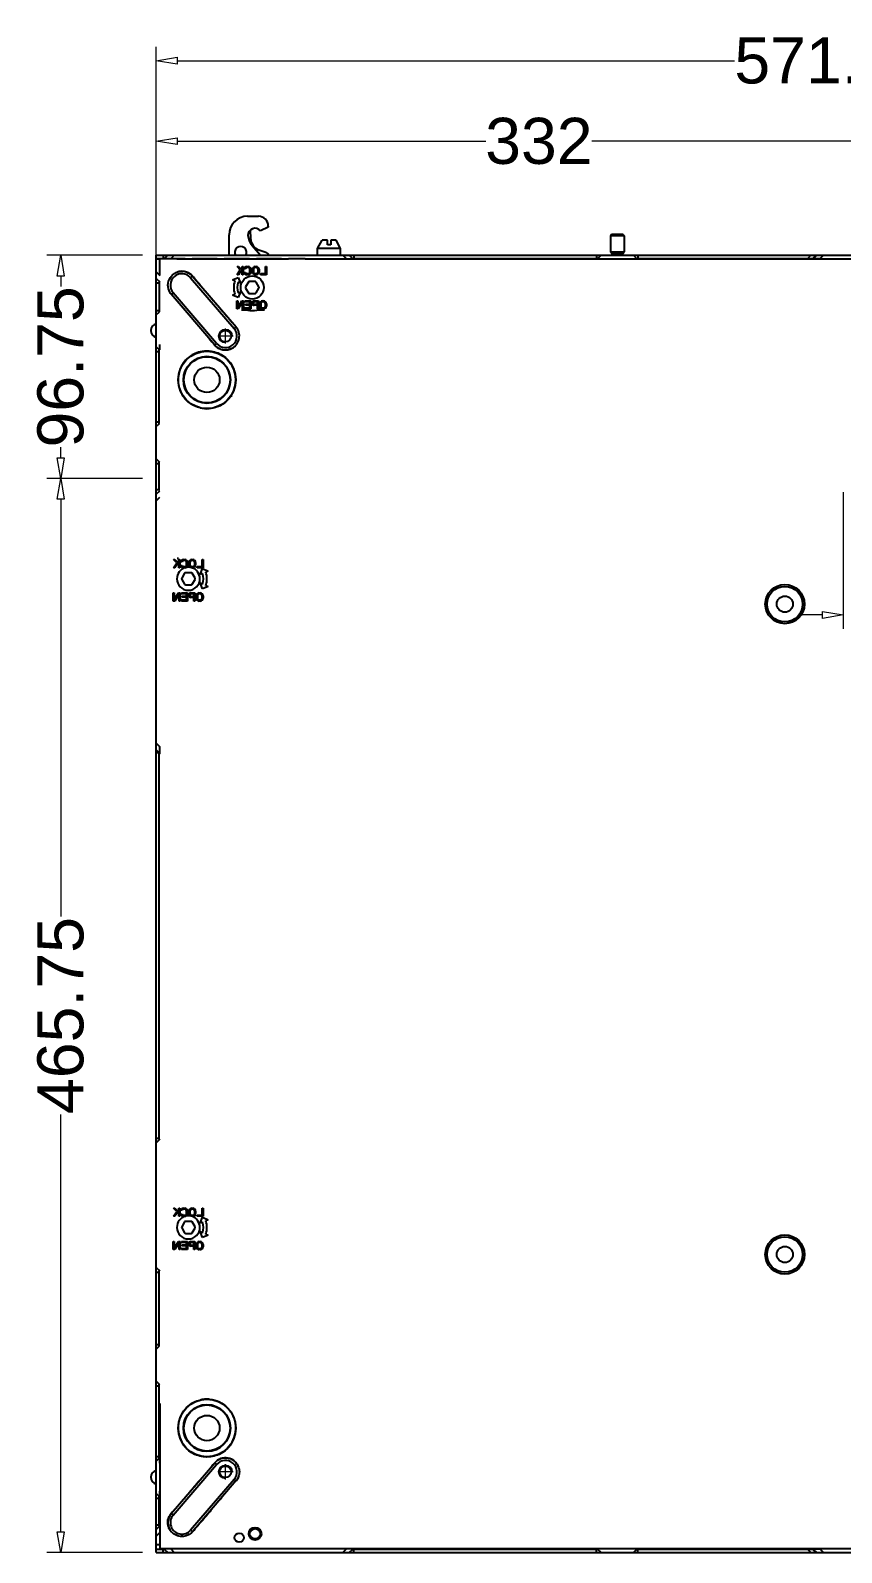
# Model space of a CAD drawing. Header units: millimetres. Extents: x 2998 to 4053, y 1599 to 2259.
# Drawn here: x 2998 to 3350, y 1599 to 2259 of the extents above; entities that cross this region are included whole.
import ezdxf

# ---------------------------------------------------------------- set-up
doc = ezdxf.new("R2010")
doc.units = ezdxf.units.MM
doc.layers.get('DEFPOINTS').update_dxf_attribs({"lineweight": 15})
doc.layers.add('2', color=33, linetype='Continuous', lineweight=15)
doc.layers.add('FORO', color=3, linetype='Continuous', lineweight=15)
doc.styles.add('Arial-2', font='arial.ttf')
doc.dimstyles.new('副本 t20', dxfattribs={"dimtxt": 20, "dimasz": 9, "dimexe": 6, "dimexo": 6, "dimgap": 1, "dimtad": 0, "dimtoh": 1, "dimzin": 9, "dimdsep": 46, "dimtxsty": 'Arial-2', "dimblk": 'CLOSEDBLANK', "dimcen": 0, "dimclrd": 256, "dimclre": 256, "dimclrt": 200, "dimazin": 0, "dimtfac": 1, "dimtofl": 0, "dimtmove": 0, "dimatfit": 1, "dimldrblk": 'CLOSEDBLANK', "dimfxl": 1, "dimtolj": 1, "dimlwd": 0, "dimlwe": 0, "dimarcsym": 0})

# ---------------------------------------------------------------- blocks, each defined once
blk = doc.blocks.new('内螺纹M6')
at = {"layer": 'DEFPOINTS', "ltscale": 0.046609}
for p, q in [((28292.28, -3463.61), (28298.88, -3463.61)), ((28295.58, -3466.91), (28295.58, -3460.31))]:
    blk.add_line(p, q, dxfattribs=at)
at = {"layer": 'DEFPOINTS'}
blk.add_arc((28295.58, -3463.61), 3, 270, 180, dxfattribs=at)
blk = doc.blocks.new('_CLOSEDBLANK')
at = {"color": 0, "linetype": 'ByBlock'}
for p, q in [((-1, -0.167), (-1, 0.167)), ((-1, 0.167), (0, 0)), ((0, 0), (-1, -0.167))]:
    blk.add_line(p, q, dxfattribs=at)
blk = doc.blocks.new('*D20')
at = {"layer": 'DEFPOINTS', "color": 0, "transparency": 16777216}
for p in [(3052.66, 2245.55), (3624.16, 2161.17), (3052.66, 2064.42)]:
    blk.add_point(p, dxfattribs=at)
at = {"layer": 'FORO', "lineweight": 0, "transparency": 16777216}
for p, q in [((3052.66, 2070.42), (3052.66, 2251.55)), ((3624.16, 2167.17), (3624.16, 2251.55)), ((3061.66, 2245.55), (3303.59, 2245.55)), ((3615.16, 2245.55), (3373.23, 2245.55))]:
    blk.add_line(p, q, dxfattribs=at)
at = {"layer": 'FORO', "lineweight": 0, "transparency": 16777216, "xscale": 9, "yscale": 9, "zscale": 9, "rotation": 180}
blk.add_blockref('_CLOSEDBLANK', (3052.66, 2245.55), dxfattribs=at)
at = {"layer": 'FORO', "lineweight": 0, "transparency": 16777216, "xscale": 9, "yscale": 9, "zscale": 9}
blk.add_blockref('_CLOSEDBLANK', (3624.16, 2245.55), dxfattribs=at)
at = {"layer": 'FORO', "color": 7, "transparency": 16777216, "insert": (3338.41, 2245.55), "char_height": 20, "attachment_point": 5, "style": 'Arial-2'}
blk.add_mtext('\\A1;571.5', dxfattribs=at)
blk = doc.blocks.new('*D16')
at = {"layer": 'DEFPOINTS', "color": 0, "transparency": 16777216}
for p in [(3052.66, 2064.42), (3011.19, 1598.67), (3052.66, 1598.67)]:
    blk.add_point(p, dxfattribs=at)
at = {"layer": 'FORO', "color": 252, "lineweight": 0, "transparency": 16777216}
for p, q in [((3046.66, 2064.42), (3005.19, 2064.42)), ((3011.19, 2055.42), (3011.19, 1874.54)), ((3011.19, 1607.67), (3011.19, 1788.55)), ((3046.66, 1598.67), (3005.19, 1598.67))]:
    blk.add_line(p, q, dxfattribs=at)
at = {"layer": 'FORO', "color": 252, "lineweight": 0, "transparency": 16777216, "xscale": 9, "yscale": 9, "zscale": 9}
for p, rotation in [((3011.19, 2064.42), 90), ((3011.19, 1598.67), 270)]:
    blk.add_blockref('_CLOSEDBLANK', p, dxfattribs=dict(at, rotation=rotation))
at = {"layer": 'FORO', "color": 7, "transparency": 16777216, "insert": (3011.19, 1831.54), "char_height": 20, "attachment_point": 5, "rotation": 90, "style": 'Arial-2'}
blk.add_mtext('\\A1;465.75', dxfattribs=at)
blk = doc.blocks.new('*D17')
at = {"layer": 'DEFPOINTS', "color": 0, "transparency": 16777216}
for p in [(3011.19, 2161.17), (3052.66, 2161.17), (3052.66, 2064.42)]:
    blk.add_point(p, dxfattribs=at)
at = {"layer": 'FORO', "color": 252, "lineweight": 0, "transparency": 16777216}
for p, q in [((3046.66, 2161.17), (3005.19, 2161.17)), ((3011.19, 2152.17), (3011.19, 2147.61)), ((3011.19, 2073.42), (3011.19, 2077.97)), ((3046.66, 2064.42), (3005.19, 2064.42))]:
    blk.add_line(p, q, dxfattribs=at)
at = {"layer": 'FORO', "color": 252, "lineweight": 0, "transparency": 16777216, "xscale": 9, "yscale": 9, "zscale": 9}
for p, rotation in [((3011.19, 2161.17), 90), ((3011.19, 2064.42), 270)]:
    blk.add_blockref('_CLOSEDBLANK', p, dxfattribs=dict(at, rotation=rotation))
at = {"layer": 'FORO', "color": 7, "transparency": 16777216, "insert": (3011.19, 2112.79), "char_height": 20, "attachment_point": 5, "rotation": 90, "style": 'Arial-2'}
blk.add_mtext('\\A1;96.75', dxfattribs=at)
blk = doc.blocks.new('*D22')
at = {"layer": 'DEFPOINTS', "color": 0, "transparency": 16777216}
for p in [(3350.66, 2064.42), (3418.96, 2064.42), (3418.96, 2005.21)]:
    blk.add_point(p, dxfattribs=at)
at = {"layer": 'FORO', "color": 1, "lineweight": 0, "transparency": 16777216}
for p, q in [((3350.66, 2058.42), (3350.66, 1999.21)), ((3418.96, 2058.42), (3418.96, 1999.21)), ((3341.66, 2005.21), (3332.66, 2005.21)), ((3427.96, 2005.21), (3436.96, 2005.21))]:
    blk.add_line(p, q, dxfattribs=at)
at = {"layer": 'FORO', "color": 1, "lineweight": 0, "transparency": 16777216, "xscale": 9, "yscale": 9, "zscale": 9}
blk.add_blockref('_CLOSEDBLANK', (3350.66, 2005.21), dxfattribs=at)
at = {"layer": 'FORO', "color": 1, "lineweight": 0, "transparency": 16777216, "xscale": 9, "yscale": 9, "zscale": 9, "rotation": 180}
blk.add_blockref('_CLOSEDBLANK', (3418.96, 2005.21), dxfattribs=at)
at = {"layer": 'FORO', "color": 7, "transparency": 16777216, "insert": (3384.81, 2005.21), "char_height": 20, "attachment_point": 5, "style": 'Arial-2'}
blk.add_mtext('\\A1;68.3', dxfattribs=at)
blk = doc.blocks.new('*D23')
at = {"layer": 'DEFPOINTS', "color": 0, "transparency": 16777216}
for p in [(3052.66, 2210.66), (3384.66, 2161.17), (3052.66, 2064.72)]:
    blk.add_point(p, dxfattribs=at)
at = {"layer": 'FORO', "color": 1, "lineweight": 0, "transparency": 16777216}
for p, q in [((3052.66, 2070.72), (3052.66, 2216.66)), ((3384.66, 2167.17), (3384.66, 2216.66)), ((3061.66, 2210.66), (3195.67, 2210.66)), ((3375.66, 2210.66), (3241.64, 2210.66))]:
    blk.add_line(p, q, dxfattribs=at)
at = {"layer": 'FORO', "color": 1, "lineweight": 0, "transparency": 16777216, "xscale": 9, "yscale": 9, "zscale": 9, "rotation": 180}
blk.add_blockref('_CLOSEDBLANK', (3052.66, 2210.66), dxfattribs=at)
at = {"layer": 'FORO', "color": 1, "lineweight": 0, "transparency": 16777216, "xscale": 9, "yscale": 9, "zscale": 9}
blk.add_blockref('_CLOSEDBLANK', (3384.66, 2210.66), dxfattribs=at)
at = {"layer": 'FORO', "color": 7, "transparency": 16777216, "insert": (3218.66, 2210.66), "char_height": 20, "attachment_point": 5, "style": 'Arial-2'}
blk.add_mtext('\\A1;332', dxfattribs=at)

msp = doc.modelspace()

# ---------------------------------------------------------------- linework, layer by layer
at = {"ltscale": 0.2}
for p, q in [((3092.239, 2178.091), (3096.989, 2178.091)), ((3093.421, 2172.043), (3093.563, 2168.501)), ((3101.239, 2173.391), (3097.888, 2171.814)), ((3101.239, 2173.841), (3101.239, 2173.391)), ((3084.239, 2161.17), (3084.239, 2170.091)), ((3094.266, 2165.489), (3097.891, 2161.17)), ((3122.656, 2164.17), (3124.656, 2167.67)), ((3126.906, 2167.67), (3124.656, 2167.67)), ((3126.906, 2165.67), (3126.906, 2167.67)), ((3128.406, 2165.67), (3126.906, 2165.67)), ((3130.656, 2167.67), (3128.406, 2167.67)), ((3128.406, 2167.67), (3128.406, 2165.67)), ((3132.656, 2164.17), (3130.656, 2167.67)), ((3250.156, 2170.17), (3249.656, 2169.67)), ((3255.656, 2169.67), (3249.656, 2169.67)), ((3249.656, 2169.67), (3249.656, 2162.67)), ((3255.156, 2170.17), (3250.156, 2170.17)), ((3255.156, 2170.17), (3255.656, 2169.67)), ((3255.656, 2169.67), (3255.656, 2162.67)), ((3052.656, 2161.17), (4052.656, 2161.17)), ((3052.656, 1598.67), (3052.656, 2161.17)), ((3052.656, 2159.847), (3055.656, 2159.847)), ((3052.656, 2159.598), (3054.226, 2159.598)), ((3054.224, 2152.43), (3054.224, 2159.598)), ((3055.656, 2161.17), (3055.656, 2159.847)), ((3057.656, 2161.17), (3056.119, 2159.633)), ((3061.684, 2159.574), (3057.684, 2159.574)), ((3060.485, 2161.17), (3059.07, 2159.755)), ((3061.657, 2159.598), (3110.101, 2159.598)), ((3075.654, 2159.574), (3071.654, 2159.574)), ((3089.625, 2159.574), (3085.625, 2159.574)), ((3097.222, 2163.537), (3100.224, 2162.474)), ((3103.595, 2159.574), (3099.595, 2159.574)), ((3114.867, 2159.574), (3113.565, 2159.574)), ((3117.252, 2159.598), (3114.867, 2159.574)), ((3117.252, 2159.598), (3135.149, 2159.598)), ((3132.656, 2164.17), (3122.656, 2164.17)), ((3122.656, 2161.17), (3122.656, 2164.17)), ((3132.656, 2161.17), (3132.656, 2164.17)), ((3135.149, 2159.598), (3133.578, 2161.17)), ((3135.15, 2159.598), (3970.163, 2159.598)), ((3137.943, 2159.633), (3136.406, 2161.17)), ((3138.406, 2161.17), (3138.406, 2159.847)), ((3138.406, 2159.847), (3243.656, 2159.847)), ((3243.656, 2161.17), (3243.656, 2159.847)), ((3245.656, 2161.17), (3244.282, 2159.795)), ((3250.156, 2162.17), (3249.656, 2162.67)), ((3249.656, 2162.67), (3255.656, 2162.67)), ((3250.156, 2162.17), (3255.156, 2162.17)), ((3250.356, 2162.17), (3250.356, 2161.17)), ((3254.956, 2162.17), (3254.956, 2161.17)), ((3255.156, 2162.17), (3255.656, 2162.67)), ((3259.656, 2161.17), (3261.03, 2159.795)), ((3261.656, 2161.17), (3261.656, 2159.847)), ((3261.656, 2159.847), (3335.353, 2159.847)), ((3335.353, 2159.847), (3336.619, 2161.17)), ((3337.438, 2159.81), (3338.738, 2161.17)), ((3337.706, 2159.632), (3337.438, 2159.81)), ((3339.245, 2161.17), (3337.706, 2159.632)), ((3342.072, 2161.17), (3340.5, 2159.598)), ((3052.656, 2153.998), (3054.224, 2152.43)), ((3067.58, 2151.442), (3068.432, 2152.172)), ((3068.379, 2152.127), (3087.257, 2130.102)), ((3087.696, 2156.27), (3088.279, 2156.27)), ((3089.008, 2154.855), (3087.696, 2156.27)), ((3087.696, 2152.77), (3089.008, 2154.855)), ((3088.279, 2152.77), (3087.696, 2152.77)), ((3088.279, 2156.27), (3089.883, 2154.557)), ((3089.373, 2154.482), (3088.279, 2152.77)), ((3089.883, 2153.961), (3089.373, 2154.482)), ((3089.883, 2156.27), (3090.321, 2156.27)), ((3089.883, 2154.557), (3089.883, 2156.27)), ((3089.883, 2152.77), (3089.883, 2153.961)), ((3090.321, 2152.77), (3089.883, 2152.77)), ((3090.321, 2156.27), (3090.321, 2152.77)), ((3091.342, 2155.376), (3090.904, 2155.376)), ((3090.904, 2153.663), (3091.342, 2153.663)), ((3090.977, 2153.291), (3090.904, 2153.663)), ((3091.925, 2156.27), (3092.581, 2156.27)), ((3092.581, 2155.823), (3091.925, 2155.823)), ((3091.925, 2153.216), (3092.581, 2153.216)), ((3092.581, 2152.77), (3091.925, 2152.77)), ((3093.31, 2153.961), (3093.31, 2155.078)), ((3093.748, 2155.078), (3093.748, 2153.961)), ((3094.348, 2153.863), (3094.348, 2155.183)), ((3094.785, 2155.078), (3094.785, 2153.967)), ((3095.515, 2156.27), (3096.081, 2156.27)), ((3096.081, 2155.823), (3095.515, 2155.823)), ((3095.515, 2153.223), (3096.081, 2153.223)), ((3096.081, 2152.776), (3095.515, 2152.776)), ((3096.81, 2153.967), (3096.81, 2155.078)), ((3097.248, 2155.183), (3097.248, 2153.863)), ((3097.831, 2153.216), (3100.019, 2153.216)), ((3097.831, 2152.77), (3097.831, 2153.216)), ((3100.456, 2152.77), (3097.831, 2152.77)), ((3100.019, 2156.27), (3100.456, 2156.27)), ((3100.019, 2153.216), (3100.019, 2156.27)), ((3100.456, 2156.27), (3100.456, 2152.77)), ((3052.656, 2151.17), (3054.193, 2149.633)), ((3052.656, 2149.17), (3054.055, 2149.17)), ((3054.055, 2137.295), (3054.055, 2149.17)), ((3067.58, 2151.442), (3086.453, 2129.424)), ((3085.674, 2150.55), (3088.222, 2151.605)), ((3086.783, 2150.09), (3085.674, 2150.55)), ((3089.278, 2149.057), (3088.169, 2149.516)), ((3088.169, 2144.923), (3089.278, 2145.382)), ((3088.222, 2151.605), (3089.278, 2149.057)), ((3089.278, 2145.382), (3088.222, 2142.834)), ((3092.655, 2149.58), (3091.436, 2147.47)), ((3091.436, 2146.97), (3092.655, 2144.859)), ((3095.525, 2149.83), (3093.088, 2149.83)), ((3097.177, 2147.47), (3095.958, 2149.58)), ((3095.958, 2144.859), (3097.177, 2146.97)), ((3078.061, 2122.231), (3059.183, 2144.255)), ((3059.987, 2144.934), (3059.188, 2144.249)), ((3078.86, 2122.916), (3059.987, 2144.934)), ((3085.674, 2143.89), (3086.783, 2144.349)), ((3088.222, 2142.834), (3085.674, 2143.89)), ((3087.55, 2141.42), (3087.988, 2141.42)), ((3087.55, 2137.92), (3087.55, 2141.42)), ((3087.988, 2141.42), (3087.988, 2138.441)), ((3087.988, 2138.441), (3089.81, 2141.42)), ((3090.029, 2140.973), (3088.206, 2137.92)), ((3089.81, 2141.42), (3090.467, 2141.42)), ((3090.029, 2137.92), (3090.029, 2140.973)), ((3090.467, 2141.42), (3090.467, 2137.92)), ((3091.05, 2141.42), (3093.675, 2141.42)), ((3091.05, 2140.973), (3091.05, 2141.42)), ((3093.238, 2140.973), (3091.05, 2140.973)), ((3091.342, 2140.005), (3093.238, 2140.005)), ((3091.342, 2139.558), (3091.342, 2140.005)), ((3093.238, 2139.558), (3091.342, 2139.558)), ((3093.088, 2144.609), (3095.525, 2144.609)), ((3093.238, 2140.005), (3093.238, 2140.973)), ((3093.238, 2138.366), (3093.238, 2139.558)), ((3093.675, 2141.42), (3093.675, 2137.92)), ((3096.519, 2141.047), (3095.133, 2141.047)), ((3095.133, 2139.93), (3096.519, 2139.93)), ((3095.206, 2141.42), (3096.956, 2141.42)), ((3096.519, 2139.483), (3095.206, 2139.483)), ((3096.519, 2139.93), (3096.519, 2141.047)), ((3096.519, 2137.92), (3096.519, 2139.483)), ((3096.956, 2141.42), (3096.956, 2137.92)), ((3097.548, 2139.165), (3097.548, 2140.174)), ((3097.973, 2140.17), (3097.973, 2139.17)), ((3099.223, 2140.97), (3098.773, 2140.97)), ((3098.794, 2141.42), (3099.202, 2141.42)), ((3100.023, 2139.17), (3100.023, 2140.17)), ((3100.448, 2140.174), (3100.448, 2139.165)), ((3052.656, 2137.295), (3054.055, 2137.295)), ((3052.656, 2135.345), (3054.063, 2136.716)), ((3088.206, 2137.92), (3087.55, 2137.92)), ((3092.316, 2137.42), (3089.625, 2137.42)), ((3090.467, 2137.92), (3090.029, 2137.92)), ((3091.05, 2138.366), (3093.238, 2138.366)), ((3091.05, 2137.92), (3091.05, 2138.366)), ((3093.675, 2137.92), (3091.05, 2137.92)), ((3099.595, 2137.42), (3096.296, 2137.42)), ((3096.956, 2137.92), (3096.519, 2137.92)), ((3098.773, 2138.37), (3099.223, 2138.37)), ((3099.202, 2137.92), (3098.794, 2137.92)), ((3086.453, 2129.424), (3087.252, 2130.108)), ((3052.656, 2121.52), (3054.03, 2120.145)), ((3052.656, 2119.52), (3053.979, 2119.52)), ((3053.979, 2088.92), (3053.979, 2119.52)), ((3078.016, 2122.192), (3078.86, 2122.916)), ((3085.095, 2100.26), (3085.625, 2100.26)), ((3052.656, 2088.92), (3053.979, 2088.92)), ((3052.656, 2086.92), (3054.03, 2088.294)), ((3052.656, 2072.92), (3054.03, 2071.545)), ((3052.656, 2070.92), (3053.979, 2070.92)), ((3053.979, 2059.57), (3053.979, 2070.92)), ((3052.656, 2059.57), (3053.979, 2059.57)), ((3052.656, 2057.57), (3054.193, 2059.107)), ((3052.656, 2054.741), (3054.228, 2056.313)), ((3060.206, 2029.22), (3060.789, 2029.22)), ((3061.518, 2027.805), (3060.206, 2029.22)), ((3060.206, 2025.72), (3061.518, 2027.805)), ((3060.789, 2029.22), (3062.393, 2027.507)), ((3061.883, 2027.432), (3060.789, 2025.72)), ((3061.684, 2029.92), (3062.247, 2029.92)), ((3062.393, 2026.911), (3061.883, 2027.432)), ((3062.393, 2029.22), (3062.831, 2029.22)), ((3062.393, 2027.507), (3062.393, 2029.22)), ((3062.393, 2025.72), (3062.393, 2026.911)), ((3062.831, 2029.22), (3062.831, 2025.72)), ((3063.852, 2028.326), (3063.414, 2028.326)), ((3063.414, 2026.613), (3063.852, 2026.613)), ((3064.435, 2029.22), (3065.091, 2029.22)), ((3065.091, 2028.773), (3064.435, 2028.773)), ((3065.82, 2026.911), (3065.82, 2028.028)), ((3066.258, 2028.028), (3066.258, 2026.911)), ((3066.85, 2026.97), (3066.85, 2027.97)), ((3067.275, 2027.97), (3067.275, 2026.97)), ((3068.525, 2028.77), (3068.075, 2028.77)), ((3068.1, 2029.22), (3068.5, 2029.22)), ((3069.325, 2026.97), (3069.325, 2027.97)), ((3069.75, 2027.97), (3069.75, 2026.97)), ((3072.529, 2029.22), (3072.966, 2029.22)), ((3072.529, 2026.166), (3072.529, 2029.22)), ((3072.966, 2029.22), (3072.966, 2025.72)), ((3060.789, 2025.72), (3060.206, 2025.72)), ((3062.831, 2025.72), (3062.393, 2025.72)), ((3064.955, 2023.28), (3063.736, 2021.17)), ((3063.736, 2020.67), (3064.955, 2018.559)), ((3064.435, 2026.166), (3065.091, 2026.166)), ((3065.206, 2025.72), (3064.435, 2025.72)), ((3067.825, 2023.53), (3065.388, 2023.53)), ((3068.5, 2025.72), (3068.006, 2025.72)), ((3068.075, 2026.17), (3068.525, 2026.17)), ((3069.477, 2021.17), (3068.258, 2023.28)), ((3068.258, 2018.559), (3069.477, 2020.67)), ((3070.341, 2026.166), (3072.529, 2026.166)), ((3070.341, 2025.72), (3070.341, 2026.166)), ((3072.966, 2025.72), (3070.341, 2025.72)), ((3071.637, 2022.757), (3072.693, 2025.305)), ((3072.746, 2023.216), (3071.637, 2022.757)), ((3072.693, 2025.305), (3075.241, 2024.25)), ((3075.241, 2024.25), (3074.132, 2023.79)), ((3060.06, 2014.77), (3060.498, 2014.77)), ((3060.06, 2011.27), (3060.06, 2014.77)), ((3060.498, 2011.791), (3062.32, 2014.77)), ((3060.498, 2014.77), (3060.498, 2011.791)), ((3062.539, 2014.323), (3060.716, 2011.27)), ((3062.32, 2014.77), (3062.977, 2014.77)), ((3062.539, 2011.27), (3062.539, 2014.323)), ((3062.977, 2014.77), (3062.977, 2011.27)), ((3063.56, 2014.77), (3066.185, 2014.77)), ((3063.56, 2014.323), (3063.56, 2014.77)), ((3065.748, 2014.323), (3063.56, 2014.323)), ((3063.852, 2013.355), (3065.748, 2013.355)), ((3063.852, 2012.908), (3063.852, 2013.355)), ((3065.388, 2018.309), (3067.825, 2018.309)), ((3065.748, 2013.355), (3065.748, 2014.323)), ((3066.185, 2014.77), (3066.185, 2011.27)), ((3069.029, 2014.397), (3067.643, 2014.397)), ((3067.643, 2013.28), (3069.029, 2013.28)), ((3067.716, 2014.77), (3069.466, 2014.77)), ((3069.029, 2013.28), (3069.029, 2014.397)), ((3069.466, 2014.77), (3069.466, 2011.27)), ((3070.058, 2012.52), (3070.058, 2013.52)), ((3070.483, 2013.52), (3070.483, 2012.52)), ((3071.733, 2014.32), (3071.283, 2014.32)), ((3071.308, 2014.77), (3071.708, 2014.77)), ((3071.637, 2019.082), (3072.746, 2018.623)), ((3072.693, 2016.534), (3071.637, 2019.082)), ((3072.533, 2012.52), (3072.533, 2013.52)), ((3075.241, 2017.59), (3072.693, 2016.534)), ((3072.958, 2013.52), (3072.958, 2012.52)), ((3074.132, 2018.049), (3075.241, 2017.59)), ((3060.716, 2011.27), (3060.06, 2011.27)), ((3062.977, 2011.27), (3062.539, 2011.27)), ((3063.56, 2011.716), (3065.748, 2011.716)), ((3063.56, 2011.27), (3063.56, 2011.716)), ((3066.185, 2011.27), (3063.56, 2011.27)), ((3065.748, 2012.908), (3063.852, 2012.908)), ((3065.748, 2011.716), (3065.748, 2012.908)), ((3069.029, 2012.833), (3067.716, 2012.833)), ((3069.029, 2011.27), (3069.029, 2012.833)), ((3069.466, 2011.27), (3069.029, 2011.27)), ((3071.283, 2011.72), (3071.733, 2011.72)), ((3071.708, 2011.27), (3071.308, 2011.27)), ((3052.656, 1949.585), (3054.228, 1948.013)), ((3052.656, 1946.758), (3054.194, 1945.22)), ((3052.656, 1946.163), (3053.979, 1944.897)), ((3054.194, 1945.22), (3053.979, 1944.897)), ((3053.979, 1778.32), (3053.979, 1944.897)), ((3052.656, 1778.32), (3053.979, 1778.32)), ((3054.193, 1777.857), (3052.656, 1776.32)), ((3060.206, 1747.97), (3060.789, 1747.97)), ((3061.518, 1746.555), (3060.206, 1747.97)), ((3060.206, 1744.47), (3061.518, 1746.555)), ((3060.789, 1744.47), (3060.206, 1744.47)), ((3060.789, 1747.97), (3062.393, 1746.257)), ((3061.883, 1746.182), (3060.789, 1744.47)), ((3062.393, 1745.661), (3061.883, 1746.182)), ((3062.393, 1747.97), (3062.831, 1747.97)), ((3062.393, 1746.257), (3062.393, 1747.97)), ((3062.393, 1744.47), (3062.393, 1745.661)), ((3062.831, 1744.47), (3062.393, 1744.47)), ((3062.831, 1747.97), (3062.831, 1744.47)), ((3063.852, 1747.076), (3063.414, 1747.076)), ((3063.414, 1745.363), (3063.852, 1745.363)), ((3064.435, 1747.97), (3065.091, 1747.97)), ((3065.091, 1747.523), (3064.435, 1747.523)), ((3064.435, 1744.916), (3065.091, 1744.916)), ((3065.206, 1744.47), (3064.435, 1744.47)), ((3065.82, 1745.661), (3065.82, 1746.778)), ((3066.258, 1746.778), (3066.258, 1745.661)), ((3066.85, 1745.72), (3066.85, 1746.72)), ((3067.275, 1746.72), (3067.275, 1745.72)), ((3068.5, 1744.47), (3068.006, 1744.47)), ((3068.525, 1747.52), (3068.075, 1747.52)), ((3068.075, 1744.92), (3068.525, 1744.92)), ((3068.1, 1747.97), (3068.5, 1747.97)), ((3069.325, 1745.72), (3069.325, 1746.72)), ((3069.75, 1746.72), (3069.75, 1745.72)), ((3070.341, 1744.916), (3072.529, 1744.916)), ((3070.341, 1744.47), (3070.341, 1744.916)), ((3072.966, 1744.47), (3070.341, 1744.47)), ((3071.637, 1741.507), (3072.693, 1744.055)), ((3072.529, 1747.97), (3072.966, 1747.97)), ((3072.529, 1744.916), (3072.529, 1747.97)), ((3072.693, 1744.055), (3075.241, 1743)), ((3072.966, 1747.97), (3072.966, 1744.47)), ((3075.241, 1743), (3074.132, 1742.54)), ((3064.955, 1742.03), (3063.736, 1739.92)), ((3063.736, 1739.42), (3064.955, 1737.309)), ((3067.825, 1742.28), (3065.388, 1742.28)), ((3065.388, 1737.059), (3067.825, 1737.059)), ((3069.477, 1739.92), (3068.258, 1742.03)), ((3068.258, 1737.309), (3069.477, 1739.42)), ((3072.746, 1741.966), (3071.637, 1741.507)), ((3071.637, 1737.832), (3072.746, 1737.373)), ((3072.693, 1735.284), (3071.637, 1737.832)), ((3075.241, 1736.34), (3072.693, 1735.284)), ((3074.132, 1736.799), (3075.241, 1736.34)), ((3060.06, 1733.52), (3060.498, 1733.52)), ((3060.06, 1730.02), (3060.06, 1733.52)), ((3060.716, 1730.02), (3060.06, 1730.02)), ((3060.498, 1730.541), (3062.32, 1733.52)), ((3060.498, 1733.52), (3060.498, 1730.541)), ((3062.539, 1733.073), (3060.716, 1730.02)), ((3062.32, 1733.52), (3062.977, 1733.52)), ((3062.539, 1730.02), (3062.539, 1733.073)), ((3062.977, 1730.02), (3062.539, 1730.02)), ((3062.977, 1733.52), (3062.977, 1730.02)), ((3063.56, 1733.52), (3066.185, 1733.52)), ((3063.56, 1733.073), (3063.56, 1733.52)), ((3065.748, 1733.073), (3063.56, 1733.073)), ((3063.56, 1730.466), (3065.748, 1730.466)), ((3063.56, 1730.02), (3063.56, 1730.466)), ((3066.185, 1730.02), (3063.56, 1730.02)), ((3063.852, 1732.105), (3065.748, 1732.105)), ((3063.852, 1731.658), (3063.852, 1732.105)), ((3065.748, 1731.658), (3063.852, 1731.658)), ((3065.748, 1732.105), (3065.748, 1733.073)), ((3065.748, 1730.466), (3065.748, 1731.658)), ((3066.185, 1733.52), (3066.185, 1730.02)), ((3069.029, 1733.147), (3067.643, 1733.147)), ((3067.643, 1732.03), (3069.029, 1732.03)), ((3067.716, 1733.52), (3069.466, 1733.52)), ((3069.029, 1731.583), (3067.716, 1731.583)), ((3069.029, 1732.03), (3069.029, 1733.147)), ((3069.029, 1730.02), (3069.029, 1731.583)), ((3069.466, 1730.02), (3069.029, 1730.02)), ((3069.466, 1733.52), (3069.466, 1730.02)), ((3070.058, 1731.27), (3070.058, 1732.27)), ((3070.483, 1732.27), (3070.483, 1731.27)), ((3071.733, 1733.07), (3071.283, 1733.07)), ((3071.283, 1730.47), (3071.733, 1730.47)), ((3071.308, 1733.52), (3071.708, 1733.52)), ((3071.708, 1730.02), (3071.308, 1730.02)), ((3072.533, 1731.27), (3072.533, 1732.27)), ((3072.958, 1732.27), (3072.958, 1731.27)), ((3052.656, 1722.32), (3054.193, 1720.783)), ((3052.656, 1720.32), (3053.979, 1720.32)), ((3053.979, 1688.92), (3053.979, 1720.32)), ((3052.656, 1688.92), (3053.979, 1688.92)), ((3052.656, 1686.92), (3054.03, 1688.294)), ((3052.656, 1672.92), (3054.03, 1671.545)), ((3052.656, 1670.92), (3053.979, 1670.92)), ((3053.979, 1640.32), (3053.979, 1670.92)), ((3054.228, 1663.264), (3054.252, 1660.879)), ((3054.252, 1660.879), (3054.252, 1659.579)), ((3054.252, 1649.608), (3054.252, 1645.608)), ((3052.656, 1640.32), (3053.979, 1640.32)), ((3052.656, 1638.32), (3054.03, 1639.694)), ((3059.188, 1615.59), (3078.061, 1637.608)), ((3059.987, 1614.905), (3078.86, 1636.924)), ((3078.02, 1637.643), (3078.86, 1636.924)), ((3054.252, 1635.638), (3054.252, 1631.638)), ((3086.453, 1630.416), (3067.58, 1608.397)), ((3086.453, 1630.416), (3087.291, 1629.697)), ((3052.656, 1624.32), (3054.03, 1622.945)), ((3087.252, 1629.731), (3068.364, 1607.695)), ((3052.656, 1622.32), (3053.979, 1622.32)), ((3053.979, 1610.67), (3053.979, 1622.32)), ((3054.252, 1621.668), (3054.252, 1617.668)), ((3080.928, 1622.32), (3080.779, 1622.154)), ((3052.656, 1610.67), (3053.979, 1610.67)), ((3059.147, 1615.625), (3059.987, 1614.905)), ((3054.193, 1610.207), (3052.656, 1608.67)), ((3054.07, 1607.255), (3052.656, 1605.841)), ((3054.252, 1607.697), (3054.252, 1603.697)), ((3067.58, 1608.397), (3068.379, 1607.712)), ((3052.656, 1602.207), (3054.228, 1602.207)), ((3052.656, 1600.207), (3054.194, 1600.207)), ((3055.656, 1599.993), (3052.656, 1599.993)), ((3052.656, 1598.67), (4052.656, 1598.67)), ((3054.194, 1600.207), (3054.228, 1600.241)), ((3058.913, 1600.241), (3054.228, 1600.241)), ((3055.656, 1598.67), (3055.656, 1599.993)), ((3056.119, 1600.207), (3057.656, 1598.67)), ((3113.566, 1600.239), (3058.917, 1600.238)), ((3058.917, 1600.238), (3060.485, 1598.67)), ((3135.149, 1600.241), (3113.566, 1600.239)), ((3133.578, 1598.67), (3135.149, 1600.241)), ((3970.163, 1600.241), (3135.15, 1600.241)), ((3136.406, 1598.67), (3137.943, 1600.207)), ((3243.656, 1599.993), (3138.406, 1599.993)), ((3138.406, 1598.67), (3138.406, 1599.993)), ((3243.656, 1598.67), (3243.656, 1599.993)), ((3245.656, 1598.67), (3244.282, 1600.044)), ((3259.656, 1598.67), (3261.03, 1600.044)), ((3335.353, 1599.993), (3261.656, 1599.993)), ((3261.656, 1598.67), (3261.656, 1599.993)), ((3336.619, 1598.67), (3335.353, 1599.993)), ((3337.438, 1600.029), (3337.706, 1600.208)), ((3338.738, 1598.67), (3337.438, 1600.029)), ((3337.706, 1600.208), (3339.245, 1598.67)), ((3340.5, 1600.241), (3342.072, 1598.67))]:
    msp.add_line(p, q, dxfattribs=at)
for centre, radius in [((3094.306, 2147.22), 5), ((3082.656, 2126.17), 2.5), ((3074.656, 2107.17), 12.463), ((3074.656, 2107.17), 10.2), ((3074.656, 2107.17), 10), ((3074.656, 2107.17), 5.5), ((3325.381, 2009.92), 8.5), ((3325.381, 2009.92), 7.7), ((3325.381, 2009.92), 3.5), ((3325.381, 1727.92), 8.5), ((3325.381, 1727.92), 7.7), ((3325.381, 1727.92), 3.5), ((3074.656, 1652.67), 12.463), ((3074.656, 1652.67), 10.2), ((3074.656, 1652.67), 10), ((3074.656, 1652.67), 5.5), ((3082.656, 1633.67), 2.5), ((3088.656, 1605.12), 2), ((3095.506, 1606.8), 2.75), ((3095.506, 1606.8), 2.25)]:
    msp.add_circle(centre, radius, dxfattribs=at)
for centre, radius, start, end in [((3092.239, 2170.091), 8, 89.99964, 179.99964), ((3096.989, 2173.841), 4.25, 359.99964, 89.99964), ((3095.539, 2169.791), 3.1, 40.736543, 179.99964), ((3089.289, 2162.391), 2.55, 331.312827, 208.677421), ((3100.395, 2170.632), 8, 186.031728, 219.99964), ((3099.058, 2168.722), 5.5, 182.29964, 250.49964), ((3052.966, 1701.919), 457.68, 89.680336, 89.842277), ((3054.008, 1858.54), 301.057, 89.300475, 89.712468), ((3066.174, 1762.107), 397.492, 90.147742, 90.647181), ((3067.547, 1817.285), 342.313, 89.312566, 89.892511), ((3080.144, 1762.108), 397.492, 90.147743, 90.647181), ((3081.518, 1817.285), 342.313, 89.312566, 89.892511), ((3094.114, 1762.108), 397.492, 90.147743, 90.647181), ((3095.488, 1817.285), 342.313, 89.312566, 89.892511), ((3099.557, 2160.589), 2, 16.999059, 70.49964), ((3107.28, 1854.575), 305.021, 90.392676, 90.692273), ((3108.356, 1692.628), 466.971, 90.159058, 90.388492), ((3109.082, 1763.08), 396.519, 89.352207, 89.85287), ((3063.783, 2148.188), 5, 40.601295, 220.601295), ((3063.783, 2148.188), 6.052, 40.601295, 110.321823), ((3091.925, 2155.24), 1.03, 90, 172.396495), ((3091.925, 2153.892), 1.123, 212.385599, 270), ((3091.925, 2155.219), 0.604, 90, 164.901149), ((3091.925, 2153.821), 0.604, 195.09887, 270), ((3092.556, 2155.078), 1.192, 360, 88.793821), ((3092.566, 2155.078), 0.745, 360, 88.793787), ((3092.581, 2153.937), 1.167, 270, 1.206174), ((3092.566, 2153.961), 0.745, 271.206201, 0), ((3095.584, 2155.026), 1.246, 93.180706, 172.753791), ((3095.584, 2154.02), 1.246, 187.246209, 266.819294), ((3095.584, 2155.026), 0.8, 94.956536, 176.249645), ((3095.584, 2154.02), 0.8, 183.750355, 265.043464), ((3096.012, 2155.026), 1.246, 7.246209, 86.819294), ((3096.012, 2155.026), 0.8, 3.750355, 85.043464), ((3096.012, 2154.02), 0.8, 274.956536, 356.249645), ((3096.012, 2154.02), 1.246, 273.180706, 352.753791), ((3094.306, 2147.22), 8.053, 159.114389, 200.885611), ((3094.306, 2147.22), 6.553, 159.48407, 200.51593), ((3091.869, 2147.22), 0.5, 149.99964, 209.99964), ((3093.088, 2149.33), 0.5, 89.99964, 149.99964), ((3095.525, 2149.33), 0.5, 29.99964, 89.99964), ((3096.744, 2147.22), 0.5, 329.99964, 29.99964), ((3093.088, 2145.109), 0.5, 209.99964, 269.99964), ((3095.206, 2140.452), 0.968, 90, 270), ((3095.235, 2140.489), 0.568, 100.335118, 259.664882), ((3095.525, 2145.109), 0.5, 269.99964, 329.99964), ((3098.794, 2140.174), 1.246, 90, 180), ((3098.794, 2139.165), 1.246, 180, 270), ((3098.773, 2140.17), 0.8, 90, 180), ((3098.773, 2139.17), 0.8, 180, 270), ((3099.202, 2140.174), 1.246, 0, 90), ((3099.202, 2139.165), 1.246, 270, 0), ((3099.223, 2140.17), 0.8, 0, 90), ((3099.223, 2139.17), 0.8, 270, 0), ((3094.306, 2147.22), 10, 258.521659, 281.478341), ((3053.256, 2128.52), 3, 101.564916, 258.435084), ((3082.656, 2126.17), 5, 220.601295, 40.601295), ((3082.656, 2126.17), 6.054, 299.384824, 40.524673), ((3074.656, 2107.17), 12.5, 85.420785, 103.896142), ((3297.719, 2306.895), 287.027, 219.314632, 220.053547), ((3082.656, 2126.17), 6.052, 220.601295, 299.396858), ((3074.656, 2107.17), 12.5, 331.338689, 28.661311), ((3074.649, 2106.926), 12.391, 327.455103, 332.340656), ((3074.656, 2107.17), 12.5, 256.103858, 274.579215), ((3064.435, 2028.19), 1.03, 90, 172.396495), ((3064.435, 2026.749), 1.03, 187.603511, 270), ((3064.435, 2028.169), 0.604, 90, 164.901149), ((3064.435, 2026.771), 0.604, 195.09887, 270), ((3065.066, 2028.028), 1.192, 360, 88.793821), ((3065.023, 2027.977), 0.799, 3.687483, 85.106303), ((3065.001, 2026.975), 1.259, 274.117773, 357.088401), ((3065.091, 2026.896), 0.729, 270, 1.206201), ((3068.1, 2027.97), 1.25, 90, 180), ((3068.1, 2026.97), 1.25, 180, 247.322528), ((3068.075, 2027.97), 0.8, 90, 180), ((3068.075, 2026.97), 0.8, 180, 270), ((3068.5, 2027.97), 1.25, 0, 90), ((3068.5, 2026.97), 1.25, 270, 0), ((3068.525, 2027.97), 0.8, 0, 90), ((3068.525, 2026.97), 0.8, 270, 0), ((3066.606, 2020.92), 5, 105.554284, 180), ((3066.606, 2020.92), 5, 180, 0), ((3064.169, 2020.92), 0.5, 149.99894, 209.99894), ((3065.388, 2023.03), 0.5, 89.99894, 149.99894), ((3066.606, 2020.92), 5, 78.329631, 104.848363), ((3066.606, 2020.92), 5, 73.831887, 76.130829), ((3067.825, 2023.03), 0.5, 29.99894, 89.99894), ((3066.606, 2020.92), 5, 0, 73.739793), ((3069.044, 2020.92), 0.5, 329.99894, 29.99894), ((3066.609, 2020.92), 6.553, 339.48407, 20.51593), ((3066.609, 2020.92), 8.053, 339.114389, 20.885611), ((3065.388, 2018.809), 0.5, 209.99894, 269.99894), ((3067.716, 2013.802), 0.968, 90, 270), ((3067.757, 2013.839), 0.57, 101.523374, 258.476626), ((3067.825, 2018.809), 0.5, 269.99894, 329.99894), ((3071.308, 2013.52), 1.25, 90, 180), ((3071.283, 2013.52), 0.8, 90, 180), ((3071.708, 2013.52), 1.25, 0, 90), ((3071.733, 2013.52), 0.8, 0, 90), ((3071.308, 2012.52), 1.25, 180, 270), ((3071.283, 2012.52), 0.8, 180, 270), ((3071.708, 2012.52), 1.25, 270, 0), ((3071.733, 2012.52), 0.8, 270, 0), ((3066.606, 1739.67), 5, 105.554284, 180), ((3064.435, 1746.94), 1.03, 90, 172.396495), ((3064.435, 1745.499), 1.03, 187.603511, 270), ((3064.435, 1746.919), 0.604, 90, 164.901149), ((3064.435, 1745.521), 0.604, 195.09887, 270), ((3065.066, 1746.778), 1.192, 360, 88.793821), ((3065.023, 1746.727), 0.799, 3.687483, 85.106303), ((3065.001, 1745.725), 1.259, 274.117773, 357.088401), ((3065.091, 1745.646), 0.729, 270, 1.206201), ((3066.606, 1739.67), 5, 78.329631, 104.848363), ((3068.1, 1746.72), 1.25, 90, 180), ((3068.1, 1745.72), 1.25, 180, 247.322528), ((3068.075, 1746.72), 0.8, 90, 180), ((3068.075, 1745.72), 0.8, 180, 270), ((3066.606, 1739.67), 5, 73.831887, 76.130829), ((3066.606, 1739.67), 5, 0, 73.739793), ((3068.5, 1746.72), 1.25, 0, 90), ((3068.5, 1745.72), 1.25, 270, 0), ((3068.525, 1746.72), 0.8, 0, 90), ((3068.525, 1745.72), 0.8, 270, 0), ((3066.609, 1739.67), 8.053, 339.114389, 20.885611), ((3066.606, 1739.67), 5, 180, 0), ((3064.169, 1739.67), 0.5, 149.99894, 209.99894), ((3065.388, 1741.78), 0.5, 89.99894, 149.99894), ((3065.388, 1737.559), 0.5, 209.99894, 269.99894), ((3067.825, 1741.78), 0.5, 29.99894, 89.99894), ((3067.825, 1737.559), 0.5, 269.99894, 329.99894), ((3069.044, 1739.67), 0.5, 329.99894, 29.99894), ((3066.609, 1739.67), 6.553, 339.48407, 20.51593), ((3067.716, 1732.552), 0.968, 90, 270), ((3067.757, 1732.589), 0.57, 101.523374, 258.476626), ((3071.308, 1732.27), 1.25, 90, 180), ((3071.308, 1731.27), 1.25, 180, 270), ((3071.283, 1732.27), 0.8, 90, 180), ((3071.283, 1731.27), 0.8, 180, 270), ((3071.708, 1732.27), 1.25, 0, 90), ((3071.708, 1731.27), 1.25, 270, 0), ((3071.733, 1732.27), 0.8, 0, 90), ((3071.733, 1731.27), 0.8, 270, 0), ((3074.656, 1652.67), 12.5, 85.420785, 103.897813), ((3074.656, 1652.67), 12.5, 138.948581, 146.445079), ((3074.656, 1652.67), 12.5, 33.554921, 41.051419), ((3074.656, 1652.67), 12.5, 194.175738, 214.395128), ((3074.656, 1652.67), 12.5, 325.604872, 345.824262), ((3201.677, 1534.299), 161.155, 140.113341, 141.037233), ((3082.656, 1633.67), 6.052, 18.960152, 139.398705), ((3082.656, 1633.67), 5, 319.398705, 139.398705), ((3053.256, 1631.32), 3, 101.564916, 258.435084), ((3082.656, 1633.67), 6.052, 319.398705, 340.408442), ((3497.198, 1612.71), 442.974, 179.358779, 180.356647), ((3209.869, 1483.025), 200.749, 137.877892, 138.659753), ((2972.962, 1719.001), 144.927, 317.808255, 318.068358), ((3063.783, 1611.651), 6.052, 139.398705, 220.819592), ((3063.783, 1611.651), 5, 139.398705, 319.398705), ((3396.178, 1611.729), 341.95, 180.29765, 180.675616), ((3400.225, 1599.563), 345.998, 179.315445, 179.888136), ((3135.18, 1393.481), 206.761, 89.70438, 90.008507)]:
    msp.add_arc(centre, radius, start, end, dxfattribs=at)
at = {"ltscale": 0.2, "extrusion": (0, 0, -1)}
for centre, major_axis, ratio, start_param, end_param in [((3055.656, 2159.835), (-0.665, 0), 0.0174577, 1.5707958, 2.6296126), ((3138.406, 2159.835), (-0.665, 0), 0.0174577, 1.0414516, 1.5707963), ((3243.656, 2159.835), (-0.665, 0), 0.0174577, 1.5707958, 3.1590486), ((3261.656, 2159.835), (-0.665, 0), 0.0174577, -0.0174559, 1.5707963), ((3333.252, 2159.771), (-4.187, -0.038), 0.0155685, 2.0966436, 3.118692), ((3340.535, 2159.633), (-2.829, 0), 0.0123395, -1.5584513, -0.0185034), ((3054.065, 2149.17), (0, 0.591), 0.0174577, -1.5707969, -0.5119639), ((3054.065, 2137.295), (0, 0.591), 0.0174577, -2.9345521, -1.5707963), ((3053.991, 2119.52), (0, 0.665), 0.0174577, -1.5707974, 0.017456), ((3054.033, 2128.52), (0, 8.375), 0.0174577, -3.9090086, -3.1241367), ((3053.991, 2088.92), (0, 0.665), 0.0174577, -3.1590485, -1.5707963), ((3053.991, 2070.92), (0, 0.665), 0.0174577, -1.5707974, 0.017456), ((3053.991, 2059.57), (0, 0.665), 0.0174577, -2.1001418, -1.5707963), ((3053.991, 1778.32), (0, 0.665), 0.0174577, -2.1001418, -1.5707963), ((3053.991, 1720.32), (0, 0.665), 0.0174577, -1.5707974, -0.5119808), ((3053.991, 1688.92), (0, 0.665), 0.0174577, -3.1590485, -1.5707963), ((3053.991, 1670.92), (0, 0.665), 0.0174577, -1.5707974, 0.017456), ((3074.656, 1653.041), (0, 12.263), 0.9995421, -0.8773651, -0.5764598), ((3074.656, 1653.041), (0, 12.263), 0.9995421, 0.5561431, 0.8773651), ((3053.991, 1640.32), (0, 0.665), 0.0174577, -3.1590485, -1.5707963), ((3054.033, 1631.32), (0, 8.375), 0.0174577, -0.017456, 0.7648564), ((3054.033, 1631.32), (0, 8.375), 0.0174577, -3.9064489, -3.1241367), ((3053.991, 1622.32), (0, 0.665), 0.0174577, -1.5707974, 0.017456), ((3053.991, 1610.67), (0, 0.665), 0.0174577, -2.1001418, -1.5707963), ((3054.193, 1602.207), (0, 2), 0.0174551, -4.712389, -3.1590459), ((3055.656, 1600.004), (-0.665, 0), 0.0174577, -2.1001414, -1.5707957), ((3138.406, 1600.004), (-0.665, 0), 0.0174577, -1.5707974, -0.5119808), ((3243.656, 1600.004), (-0.665, 0), 0.0174577, 3.1241368, 4.712389), ((3261.656, 1600.004), (-0.665, 0), 0.0174577, -1.5707974, 0.017456), ((3333.252, 1600.068), (-4.187, 0.038), 0.0155685, -3.118692, -2.0966436), ((3340.535, 1600.207), (-2.829, 0), 0.0123395, 0.0185034, 1.5584513)]:
    msp.add_ellipse(centre, major_axis=major_axis, ratio=ratio, start_param=start_param, end_param=end_param, dxfattribs=at)
at = {"ltscale": 0.2}
for points, knots in [([(3135.15, 2159.598), (3135.398, 2159.598), (3136.263, 2159.6), (3137.128, 2159.6), (3137.744, 2159.619)], [0, 0, 0, 0, 0.2871319, 1, 1, 1, 1]), ([(3057.701, 2148.127), (3057.701, 2149.348), (3058.304, 2151.237), (3060.006, 2153.04), (3061.106, 2153.651), (3061.684, 2153.865)], [0, 0, 0, 0, 0.4974164, 0.7487264, 1, 1, 1, 1]), ([(3061.681, 2153.864), (3062.208, 2154.08), (3063.383, 2154.368), (3065.239, 2154.243), (3067.029, 2153.513), (3068.019, 2152.661), (3068.432, 2152.172)], [0, 0, 0, 0, 0.2304281, 0.4815778, 0.7410166, 1, 1, 1, 1]), ([(3068.432, 2152.172), (3068.71, 2151.844), (3069.792, 2150.56), (3070.867, 2149.27), (3071.656, 2148.303)], [0, 0, 0, 0, 0.2565908, 1, 1, 1, 1]), ([(3059.183, 2144.255), (3058.948, 2144.529), (3058.117, 2145.705), (3057.701, 2147.174), (3057.701, 2148.249)], [0, 0, 0, 0, 0.2512517, 1, 1, 1, 1]), ([(3075.652, 2143.641), (3077.362, 2141.745), (3080.71, 2137.885), (3084.01, 2133.984), (3085.627, 2132.004)], [0, 0, 0, 0, 0.499761, 1, 1, 1, 1]), ([(3071.654, 2119.304), (3069.777, 2118.912), (3066.109, 2117.062), (3062.568, 2112.043), (3061.867, 2106.877), (3062.733, 2102.928), (3063.622, 2101.101), (3064.166, 2100.26)], [0, 0, 0, 0, 0.241999, 0.4936808, 0.7465953, 0.873696, 1, 1, 1, 1]), ([(3075.654, 2119.63), (3077.683, 2119.544), (3081.789, 2118.196), (3084.665, 2114.997), (3085.625, 2113.165)], [0, 0, 0, 0, 0.4954201, 1, 1, 1, 1]), ([(3085.627, 2120.897), (3085.072, 2120.56), (3083.788, 2120.05), (3081.671, 2119.989), (3079.605, 2120.702), (3078.476, 2121.645), (3078.016, 2122.192)], [0, 0, 0, 0, 0.232936, 0.4849787, 0.7437783, 1, 1, 1, 1]), ([(3071.654, 2095.035), (3070.178, 2095.343), (3067.25, 2096.622), (3065.033, 2098.921), (3064.166, 2100.26)], [0, 0, 0, 0, 0.4858904, 1, 1, 1, 1]), ([(3085.095, 2100.26), (3084.07, 2098.654), (3081.263, 2095.925), (3077.504, 2094.788), (3075.654, 2094.71)], [0, 0, 0, 0, 0.5071345, 1, 1, 1, 1]), ([(3054.194, 1945.22), (3054.199, 1945.227), (3054.197, 1945.259), (3054.205, 1945.319), (3054.206, 1945.414), (3054.212, 1945.593), (3054.216, 1945.867), (3054.221, 1946.239), (3054.224, 1946.654), (3054.227, 1947.25), (3054.228, 1947.705), (3054.228, 1948.013)], [0, 0, 0, 0, 0.0094316, 0.0320625, 0.0664075, 0.110941, 0.2244752, 0.3605895, 0.5105842, 0.6696507, 1, 1, 1, 1]), ([(3067.975, 1663.322), (3068.274, 1663.506), (3069.431, 1664.154), (3070.7, 1664.604), (3071.654, 1664.804)], [0, 0, 0, 0, 0.2646128, 1, 1, 1, 1]), ([(3075.654, 1665.13), (3076.094, 1665.111), (3078.004, 1664.912), (3079.861, 1664.219), (3081.127, 1663.455)], [0, 0, 0, 0, 0.2294769, 1, 1, 1, 1]), ([(3054.252, 1659.579), (3054.231, 1657.917), (3054.221, 1654.594), (3054.231, 1651.27), (3054.252, 1649.608)], [0, 0, 0, 0, 0.5, 1, 1, 1, 1]), ([(3064.239, 1659.579), (3063.237, 1658.164), (3061.867, 1654.85), (3062.055, 1651.263), (3062.537, 1649.608)], [0, 0, 0, 0, 0.5014118, 1, 1, 1, 1]), ([(3086.776, 1649.608), (3087.258, 1651.263), (3087.446, 1654.85), (3086.075, 1658.164), (3085.073, 1659.579)], [0, 0, 0, 0, 0.4986039, 1, 1, 1, 1]), ([(3054.252, 1645.608), (3054.231, 1643.947), (3054.221, 1640.623), (3054.231, 1637.3), (3054.252, 1635.638)], [0, 0, 0, 0, 0.5, 1, 1, 1, 1]), ([(3084.971, 1645.608), (3083.908, 1643.946), (3080.784, 1641.101), (3074.656, 1639.578), (3068.529, 1641.101), (3065.404, 1643.946), (3064.342, 1645.608)], [0, 0, 0, 0, 0.2452433, 0.4999919, 0.7547604, 1, 1, 1, 1]), ([(3078.02, 1637.643), (3078.707, 1638.466), (3080.586, 1639.758), (3083.965, 1639.962), (3086.917, 1638.45), (3088.089, 1636.595), (3088.38, 1635.636)], [0, 0, 0, 0, 0.2531196, 0.5086877, 0.7631788, 1, 1, 1, 1]), ([(3054.252, 1631.638), (3054.231, 1629.976), (3054.221, 1626.653), (3054.231, 1623.329), (3054.252, 1621.668)], [0, 0, 0, 0, 0.5, 1, 1, 1, 1]), ([(3064.395, 1621.665), (3065.77, 1623.368), (3068.597, 1626.713), (3071.473, 1630.017), (3072.945, 1631.64)], [0, 0, 0, 0, 0.4997121, 1, 1, 1, 1]), ([(3088.358, 1631.64), (3088.306, 1631.474), (3088.049, 1630.778), (3087.654, 1630.133), (3087.291, 1629.697)], [0, 0, 0, 0, 0.2349189, 1, 1, 1, 1]), ([(3088.38, 1635.638), (3088.6, 1634.998), (3088.829, 1633.635), (3088.584, 1632.275), (3088.357, 1631.638)], [0, 0, 0, 0, 0.5000028, 1, 1, 1, 1]), ([(3076.914, 1617.67), (3075.539, 1615.967), (3072.711, 1612.621), (3069.835, 1609.318), (3068.364, 1607.695)], [0, 0, 0, 0, 0.4997315, 1, 1, 1, 1]), ([(3059.203, 1607.695), (3058.745, 1608.196), (3057.972, 1609.407), (3057.517, 1611.556), (3057.886, 1613.776), (3058.664, 1615.076), (3059.147, 1615.625)], [0, 0, 0, 0, 0.2359649, 0.4875217, 0.7459721, 1, 1, 1, 1]), ([(3068.362, 1607.697), (3067.803, 1607.044), (3066.379, 1605.971), (3063.781, 1605.411), (3061.184, 1605.973), (3059.761, 1607.046), (3059.199, 1607.697)], [0, 0, 0, 0, 0.2500085, 0.499985, 0.7499523, 1, 1, 1, 1])]:
    msp.add_open_spline(points, degree=3, knots=knots, dxfattribs=at)

# ---------------------------------------------------------------- block references
at = {"layer": '2', "xscale": -1}
for p in [(31378.239, 5589.78), (31378.239, 5097.28)]:
    msp.add_blockref('内螺纹M6', p, dxfattribs=at)

# ---------------------------------------------------------------- dimensions: what is measured, and where the dimension line sits
at = {"layer": 'FORO'}
for base, p1, p2, override, picture, middle in [((3052.656, 2245.552), (3624.156, 2161.17), (3052.656, 2064.42), {"dimclrt": 7}, '*D20', (3338.406, 2245.552)), ((3052.656, 2210.656), (3384.656, 2161.17), (3052.656, 2064.72), {"dimclrd": 1, "dimclre": 1, "dimclrt": 7}, '*D23', (3218.656, 2210.656)), ((3418.956, 2005.207), (3350.656, 2064.42), (3418.956, 2064.42), {"dimclrd": 1, "dimclre": 1, "dimclrt": 7}, '*D22', (3384.806, 2005.207))]:
    dim = msp.add_linear_dim(base=base, p1=p1, p2=p2, dimstyle='副本 t20', override=override, dxfattribs=at)
    dim.commit()
    dim.dimension.update_dxf_attribs({"geometry": picture, "text_midpoint": middle})
for base, p2, picture, middle in [((3011.191, 2161.17), (3052.656, 2161.17), '*D17', (3011.191, 2112.795)), ((3011.191, 1598.67), (3052.656, 1598.67), '*D16', (3011.191, 1831.545))]:
    dim = msp.add_linear_dim(base=base, p1=(3052.656, 2064.42), p2=p2, angle=90, dimstyle='副本 t20', override={"dimclrd": 252, "dimclre": 252, "dimclrt": 7}, dxfattribs=at)
    dim.commit()
    dim.dimension.update_dxf_attribs({"geometry": picture, "text_midpoint": middle})

doc.saveas('drawing.dxf')
